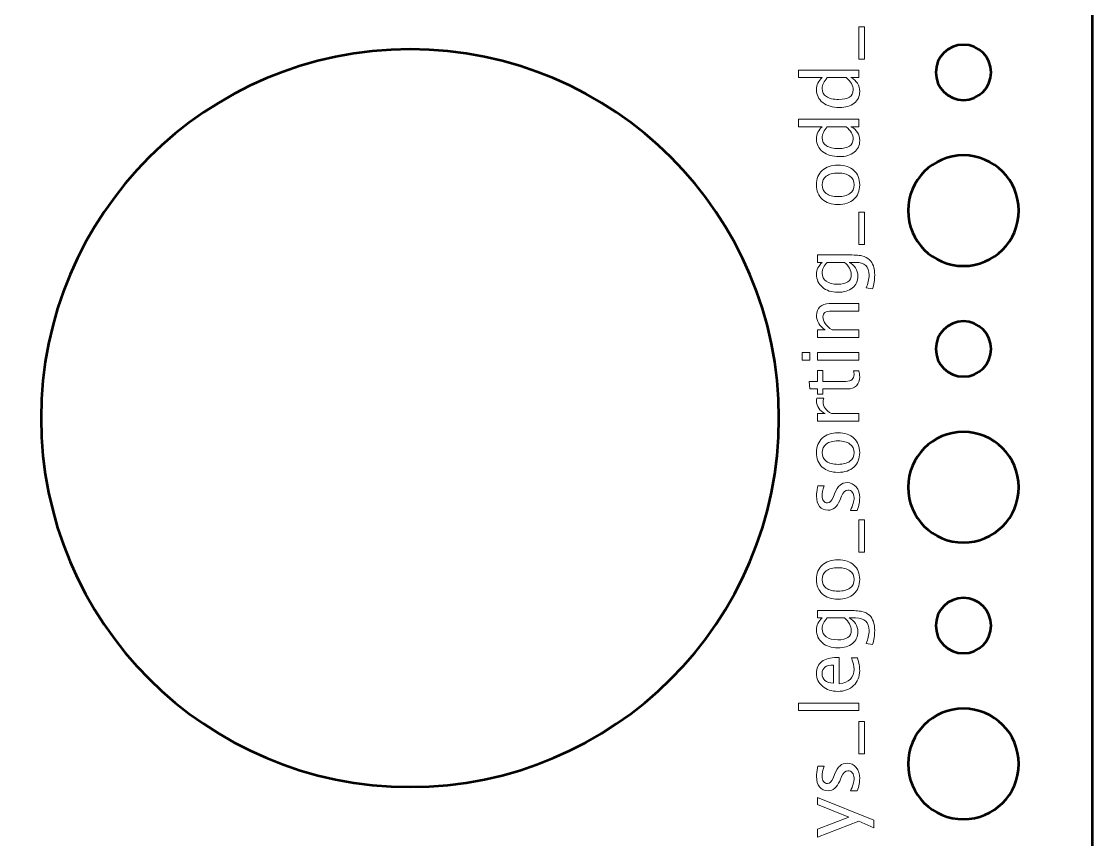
# Model space of a CAD drawing. Header units: centimetres. Extents: x -10.4 to 10.4, y -13.4 to 13.4.
# Drawn here: x 4.64 to 10.45, y -5.66 to -1.22 of the extents above; entities that cross this region are included whole.
import ezdxf

# ---------------------------------------------------------------- set-up
doc = ezdxf.new("R2010")
doc.units = ezdxf.units.CM
doc.header["$MEASUREMENT"] = 0
doc.layers.add('Layer 1', color=7, linetype='Continuous')

msp = doc.modelspace()

# ---------------------------------------------------------------- linework, layer by layer
at = {"layer": 'Layer 1', "lineweight": 53}
for points, knots in [([(9.95, -13.45), (9.95, -13.45), (-9.95, -13.45), (-9.95, -13.45), (-9.95, -13.45), (-10.22614, -13.45), (-10.45, -13.22614), (-10.45, -12.95), (-10.45, -12.95), (-10.45, -12.95), (-10.45, 12.95), (-10.45, 12.95), (-10.45, 12.95), (-10.45, 13.22614), (-10.22614, 13.45), (-9.95, 13.45), (-9.95, 13.45), (-9.95, 13.45), (9.95, 13.45), (9.95, 13.45), (9.95, 13.45), (10.22614, 13.45), (10.45, 13.22614), (10.45, 12.95), (10.45, 12.95), (10.45, 12.95), (10.45, -12.95), (10.45, -12.95), (10.45, -12.95), (10.45, -13.22614), (10.22614, -13.45), (9.95, -13.45)], [0, 0, 0, 0, 0.1111111, 0.1111111, 0.1111111, 0.1111111, 0.2222222, 0.2222222, 0.2222222, 0.2222222, 0.3333333, 0.3333333, 0.3333333, 0.3333333, 0.4444444, 0.4444444, 0.4444444, 0.4444444, 0.5555556, 0.5555556, 0.5555556, 0.5555556, 0.6666667, 0.6666667, 0.6666667, 0.6666667, 0.7777778, 0.7777778, 0.7777778, 0.7777778, 1, 1, 1, 1]), ([(4.75, -3.375), (4.75, -2.27043), (5.64543, -1.375), (6.75, -1.375), (6.75, -1.375), (7.85457, -1.375), (8.75, -2.27043), (8.75, -3.375), (8.75, -3.375), (8.75, -4.47957), (7.85457, -5.375), (6.75, -5.375), (6.75, -5.375), (5.64543, -5.375), (4.75, -4.47957), (4.75, -3.375)], [0, 0, 0, 0, 0.2, 0.2, 0.2, 0.2, 0.4, 0.4, 0.4, 0.4, 0.6, 0.6, 0.6, 0.6, 1, 1, 1, 1]), ([(9.75, -1.65), (9.66716, -1.65), (9.6, -1.58284), (9.6, -1.5), (9.6, -1.5), (9.6, -1.41716), (9.66716, -1.35), (9.75, -1.35), (9.75, -1.35), (9.83284, -1.35), (9.9, -1.41716), (9.9, -1.5), (9.9, -1.5), (9.9, -1.58284), (9.83284, -1.65), (9.75, -1.65)], [0, 0, 0, 0, 0.2, 0.2, 0.2, 0.2, 0.4, 0.4, 0.4, 0.4, 0.6, 0.6, 0.6, 0.6, 1, 1, 1, 1]), ([(9.75, -2.55), (9.58431, -2.55), (9.45, -2.41569), (9.45, -2.25), (9.45, -2.25), (9.45, -2.08431), (9.58431, -1.95), (9.75, -1.95), (9.75, -1.95), (9.91569, -1.95), (10.05, -2.08431), (10.05, -2.25), (10.05, -2.25), (10.05, -2.41569), (9.91569, -2.55), (9.75, -2.55)], [0, 0, 0, 0, 0.2, 0.2, 0.2, 0.2, 0.4, 0.4, 0.4, 0.4, 0.6, 0.6, 0.6, 0.6, 1, 1, 1, 1]), ([(9.75, -3.15), (9.66716, -3.15), (9.6, -3.08284), (9.6, -3), (9.6, -3), (9.6, -2.91716), (9.66716, -2.85), (9.75, -2.85), (9.75, -2.85), (9.83284, -2.85), (9.9, -2.91716), (9.9, -3), (9.9, -3), (9.9, -3.08284), (9.83284, -3.15), (9.75, -3.15)], [0, 0, 0, 0, 0.2, 0.2, 0.2, 0.2, 0.4, 0.4, 0.4, 0.4, 0.6, 0.6, 0.6, 0.6, 1, 1, 1, 1]), ([(9.75, -4.05), (9.58431, -4.05), (9.45, -3.91569), (9.45, -3.75), (9.45, -3.75), (9.45, -3.58431), (9.58431, -3.45), (9.75, -3.45), (9.75, -3.45), (9.91569, -3.45), (10.05, -3.58431), (10.05, -3.75), (10.05, -3.75), (10.05, -3.91569), (9.91569, -4.05), (9.75, -4.05)], [0, 0, 0, 0, 0.2, 0.2, 0.2, 0.2, 0.4, 0.4, 0.4, 0.4, 0.6, 0.6, 0.6, 0.6, 1, 1, 1, 1]), ([(9.75, -4.65), (9.66716, -4.65), (9.6, -4.58284), (9.6, -4.5), (9.6, -4.5), (9.6, -4.41716), (9.66716, -4.35), (9.75, -4.35), (9.75, -4.35), (9.83284, -4.35), (9.9, -4.41716), (9.9, -4.5), (9.9, -4.5), (9.9, -4.58284), (9.83284, -4.65), (9.75, -4.65)], [0, 0, 0, 0, 0.2, 0.2, 0.2, 0.2, 0.4, 0.4, 0.4, 0.4, 0.6, 0.6, 0.6, 0.6, 1, 1, 1, 1]), ([(9.75, -5.55), (9.58431, -5.55), (9.45, -5.41569), (9.45, -5.25), (9.45, -5.25), (9.45, -5.08431), (9.58431, -4.95), (9.75, -4.95), (9.75, -4.95), (9.91569, -4.95), (10.05, -5.08431), (10.05, -5.25), (10.05, -5.25), (10.05, -5.41569), (9.91569, -5.55), (9.75, -5.55)], [0, 0, 0, 0, 0.2, 0.2, 0.2, 0.2, 0.4, 0.4, 0.4, 0.4, 0.6, 0.6, 0.6, 0.6, 1, 1, 1, 1])]:
    msp.add_open_spline(points, degree=3, knots=knots, dxfattribs=at)
at = {"layer": 'Layer 1', "color": 5, "lineweight": 9}
for points, knots in [([(9.213, -1.42917), (9.213, -1.42917), (9.18252, -1.42917), (9.18252, -1.42917), (9.18252, -1.42917), (9.18252, -1.42917), (9.18252, -1.25306), (9.18252, -1.25306), (9.18252, -1.25306), (9.18252, -1.25306), (9.213, -1.25306), (9.213, -1.25306), (9.213, -1.25306), (9.213, -1.25306), (9.213, -1.42917), (9.213, -1.42917)], [0, 0, 0, 0, 0.2, 0.2, 0.2, 0.2, 0.4, 0.4, 0.4, 0.4, 0.6, 0.6, 0.6, 0.6, 1, 1, 1, 1]), ([(9.18252, -1.52837), (9.18252, -1.52837), (9.1404, -1.52837), (9.1404, -1.52837), (9.1404, -1.52837), (9.17187, -1.54496), (9.1876, -1.56993), (9.1876, -1.6033), (9.1876, -1.6033), (9.1876, -1.6304), (9.17779, -1.6517), (9.15811, -1.66723), (9.15811, -1.66723), (9.13842, -1.68275), (9.11154, -1.69051), (9.07746, -1.69051), (9.07746, -1.69051), (9.04021, -1.69051), (9.01022, -1.68169), (8.98751, -1.66412), (8.98751, -1.66412), (8.96486, -1.64648), (8.9535, -1.62334), (8.9535, -1.59463), (8.9535, -1.59463), (8.9535, -1.56803), (8.96366, -1.54587), (8.98405, -1.52837), (8.98405, -1.52837), (8.98405, -1.52837), (8.85613, -1.52837), (8.85613, -1.52837), (8.85613, -1.52837), (8.85613, -1.52837), (8.85613, -1.48774), (8.85613, -1.48774), (8.85613, -1.48774), (8.85613, -1.48774), (9.18252, -1.48774), (9.18252, -1.48774), (9.18252, -1.48774), (9.18252, -1.48774), (9.18252, -1.52837), (9.18252, -1.52837)], [0, 0, 0, 0, 0.0833333, 0.0833333, 0.0833333, 0.0833333, 0.1666667, 0.1666667, 0.1666667, 0.1666667, 0.25, 0.25, 0.25, 0.25, 0.3333333, 0.3333333, 0.3333333, 0.3333333, 0.4166667, 0.4166667, 0.4166667, 0.4166667, 0.5, 0.5, 0.5, 0.5, 0.5833333, 0.5833333, 0.5833333, 0.5833333, 0.6666667, 0.6666667, 0.6666667, 0.6666667, 0.75, 0.75, 0.75, 0.75, 0.8333333, 0.8333333, 0.8333333, 0.8333333, 1, 1, 1, 1]), ([(9.01185, -1.52837), (8.99329, -1.54947), (8.98398, -1.56944), (8.98398, -1.58835), (8.98398, -1.58835), (8.98398, -1.60697), (8.99174, -1.62137), (9.00733, -1.6316), (9.00733, -1.6316), (9.02285, -1.64183), (9.04487, -1.64691), (9.07337, -1.64691), (9.07337, -1.64691), (9.12579, -1.64691), (9.15204, -1.62955), (9.15204, -1.59477), (9.15204, -1.59477), (9.15204, -1.57219), (9.13969, -1.55004), (9.11507, -1.52837), (9.11507, -1.52837), (9.11507, -1.52837), (9.01185, -1.52837), (9.01185, -1.52837)], [0, 0, 0, 0, 0.1428571, 0.1428571, 0.1428571, 0.1428571, 0.2857143, 0.2857143, 0.2857143, 0.2857143, 0.4285714, 0.4285714, 0.4285714, 0.4285714, 0.5714286, 0.5714286, 0.5714286, 0.5714286, 0.7142857, 0.7142857, 0.7142857, 0.7142857, 1, 1, 1, 1]), ([(9.18252, -1.79479), (9.18252, -1.79479), (9.1404, -1.79479), (9.1404, -1.79479), (9.1404, -1.79479), (9.17187, -1.81138), (9.1876, -1.83635), (9.1876, -1.86972), (9.1876, -1.86972), (9.1876, -1.89682), (9.17779, -1.91812), (9.15811, -1.93365), (9.15811, -1.93365), (9.13842, -1.94917), (9.11154, -1.95693), (9.07746, -1.95693), (9.07746, -1.95693), (9.04021, -1.95693), (9.01022, -1.94811), (8.98751, -1.93054), (8.98751, -1.93054), (8.96486, -1.9129), (8.9535, -1.88976), (8.9535, -1.86105), (8.9535, -1.86105), (8.9535, -1.83445), (8.96366, -1.81229), (8.98405, -1.79479), (8.98405, -1.79479), (8.98405, -1.79479), (8.85613, -1.79479), (8.85613, -1.79479), (8.85613, -1.79479), (8.85613, -1.79479), (8.85613, -1.75416), (8.85613, -1.75416), (8.85613, -1.75416), (8.85613, -1.75416), (9.18252, -1.75416), (9.18252, -1.75416), (9.18252, -1.75416), (9.18252, -1.75416), (9.18252, -1.79479), (9.18252, -1.79479)], [0, 0, 0, 0, 0.0833333, 0.0833333, 0.0833333, 0.0833333, 0.1666667, 0.1666667, 0.1666667, 0.1666667, 0.25, 0.25, 0.25, 0.25, 0.3333333, 0.3333333, 0.3333333, 0.3333333, 0.4166667, 0.4166667, 0.4166667, 0.4166667, 0.5, 0.5, 0.5, 0.5, 0.5833333, 0.5833333, 0.5833333, 0.5833333, 0.6666667, 0.6666667, 0.6666667, 0.6666667, 0.75, 0.75, 0.75, 0.75, 0.8333333, 0.8333333, 0.8333333, 0.8333333, 1, 1, 1, 1]), ([(9.01185, -1.79479), (8.99329, -1.81589), (8.98398, -1.83586), (8.98398, -1.85477), (8.98398, -1.85477), (8.98398, -1.87339), (8.99174, -1.88779), (9.00733, -1.89802), (9.00733, -1.89802), (9.02285, -1.90825), (9.04487, -1.91333), (9.07337, -1.91333), (9.07337, -1.91333), (9.12579, -1.91333), (9.15204, -1.89597), (9.15204, -1.86119), (9.15204, -1.86119), (9.15204, -1.83861), (9.13969, -1.81646), (9.11507, -1.79479), (9.11507, -1.79479), (9.11507, -1.79479), (9.01185, -1.79479), (9.01185, -1.79479)], [0, 0, 0, 0, 0.1428571, 0.1428571, 0.1428571, 0.1428571, 0.2857143, 0.2857143, 0.2857143, 0.2857143, 0.4285714, 0.4285714, 0.4285714, 0.4285714, 0.5714286, 0.5714286, 0.5714286, 0.5714286, 0.7142857, 0.7142857, 0.7142857, 0.7142857, 1, 1, 1, 1]), ([(9.1876, -2.1099), (9.1876, -2.14285), (9.17709, -2.16895), (9.15606, -2.18814), (9.15606, -2.18814), (9.13504, -2.2074), (9.10646, -2.217), (9.07041, -2.217), (9.07041, -2.217), (9.03443, -2.217), (9.00592, -2.2074), (8.98497, -2.18814), (8.98497, -2.18814), (8.96401, -2.16895), (8.9535, -2.14285), (8.9535, -2.1099), (8.9535, -2.1099), (8.9535, -2.07695), (8.96401, -2.05084), (8.98497, -2.03165), (8.98497, -2.03165), (9.00592, -2.01239), (9.03443, -2.0028), (9.07041, -2.0028), (9.07041, -2.0028), (9.10646, -2.0028), (9.13504, -2.01239), (9.15606, -2.03165), (9.15606, -2.03165), (9.17709, -2.05084), (9.1876, -2.07695), (9.1876, -2.1099)], [0, 0, 0, 0, 0.1111111, 0.1111111, 0.1111111, 0.1111111, 0.2222222, 0.2222222, 0.2222222, 0.2222222, 0.3333333, 0.3333333, 0.3333333, 0.3333333, 0.4444444, 0.4444444, 0.4444444, 0.4444444, 0.5555556, 0.5555556, 0.5555556, 0.5555556, 0.6666667, 0.6666667, 0.6666667, 0.6666667, 0.7777778, 0.7777778, 0.7777778, 0.7777778, 1, 1, 1, 1]), ([(9.15712, -2.10997), (9.15712, -2.08986), (9.14957, -2.0742), (9.1344, -2.06305), (9.1344, -2.06305), (9.1193, -2.05197), (9.098, -2.0464), (9.07041, -2.0464), (9.07041, -2.0464), (9.04296, -2.0464), (9.02165, -2.05197), (9.00656, -2.06305), (9.00656, -2.06305), (8.99153, -2.0742), (8.98398, -2.08986), (8.98398, -2.10997), (8.98398, -2.10997), (8.98398, -2.13015), (8.99153, -2.14581), (9.00656, -2.15682), (9.00656, -2.15682), (9.02165, -2.16789), (9.04296, -2.1734), (9.07041, -2.1734), (9.07041, -2.1734), (9.098, -2.1734), (9.1193, -2.16789), (9.1344, -2.15682), (9.1344, -2.15682), (9.14957, -2.14581), (9.15712, -2.13015), (9.15712, -2.10997)], [0, 0, 0, 0, 0.1111111, 0.1111111, 0.1111111, 0.1111111, 0.2222222, 0.2222222, 0.2222222, 0.2222222, 0.3333333, 0.3333333, 0.3333333, 0.3333333, 0.4444444, 0.4444444, 0.4444444, 0.4444444, 0.5555556, 0.5555556, 0.5555556, 0.5555556, 0.6666667, 0.6666667, 0.6666667, 0.6666667, 0.7777778, 0.7777778, 0.7777778, 0.7777778, 1, 1, 1, 1]), ([(9.213, -2.43375), (9.213, -2.43375), (9.18252, -2.43375), (9.18252, -2.43375), (9.18252, -2.43375), (9.18252, -2.43375), (9.18252, -2.25764), (9.18252, -2.25764), (9.18252, -2.25764), (9.18252, -2.25764), (9.213, -2.25764), (9.213, -2.25764), (9.213, -2.25764), (9.213, -2.25764), (9.213, -2.43375), (9.213, -2.43375)], [0, 0, 0, 0, 0.2, 0.2, 0.2, 0.2, 0.4, 0.4, 0.4, 0.4, 0.6, 0.6, 0.6, 0.6, 1, 1, 1, 1]), ([(9.25703, -2.67399), (9.25703, -2.67399), (9.22189, -2.6692), (9.22189, -2.6692), (9.22189, -2.6692), (9.2329, -2.64563), (9.2384, -2.62228), (9.2384, -2.59921), (9.2384, -2.59921), (9.2384, -2.55342), (9.21413, -2.53048), (9.16566, -2.53048), (9.16566, -2.53048), (9.16566, -2.53048), (9.13038, -2.53048), (9.13038, -2.53048), (9.13038, -2.53048), (9.14527, -2.53754), (9.15684, -2.54756), (9.16509, -2.56061), (9.16509, -2.56061), (9.17335, -2.57366), (9.17744, -2.5882), (9.17744, -2.60421), (9.17744, -2.60421), (9.17744, -2.63138), (9.1677, -2.6529), (9.14823, -2.66877), (9.14823, -2.66877), (9.12876, -2.68465), (9.10237, -2.69262), (9.06907, -2.69262), (9.06907, -2.69262), (9.03499, -2.69262), (9.00719, -2.68359), (8.98567, -2.66553), (8.98567, -2.66553), (8.96422, -2.64739), (8.9535, -2.62404), (8.9535, -2.59532), (8.9535, -2.59532), (8.9535, -2.57021), (8.96366, -2.54855), (8.98405, -2.53048), (8.98405, -2.53048), (8.98405, -2.53048), (8.95816, -2.53048), (8.95816, -2.53048), (8.95816, -2.53048), (8.95816, -2.53048), (8.95816, -2.48985), (8.95816, -2.48985), (8.95816, -2.48985), (8.95816, -2.48985), (9.12128, -2.48985), (9.12128, -2.48985), (9.12128, -2.48985), (9.15634, -2.48985), (9.18231, -2.49168), (9.19917, -2.49535), (9.19917, -2.49535), (9.21603, -2.49895), (9.22986, -2.50586), (9.24059, -2.51588), (9.24059, -2.51588), (9.25942, -2.53366), (9.26888, -2.56146), (9.26888, -2.59921), (9.26888, -2.59921), (9.26888, -2.6251), (9.26493, -2.65), (9.25703, -2.67399)], [0, 0, 0, 0, 0.0526316, 0.0526316, 0.0526316, 0.0526316, 0.1052632, 0.1052632, 0.1052632, 0.1052632, 0.1578947, 0.1578947, 0.1578947, 0.1578947, 0.2105263, 0.2105263, 0.2105263, 0.2105263, 0.2631579, 0.2631579, 0.2631579, 0.2631579, 0.3157895, 0.3157895, 0.3157895, 0.3157895, 0.3684211, 0.3684211, 0.3684211, 0.3684211, 0.4210526, 0.4210526, 0.4210526, 0.4210526, 0.4736842, 0.4736842, 0.4736842, 0.4736842, 0.5263158, 0.5263158, 0.5263158, 0.5263158, 0.5789474, 0.5789474, 0.5789474, 0.5789474, 0.6315789, 0.6315789, 0.6315789, 0.6315789, 0.6842105, 0.6842105, 0.6842105, 0.6842105, 0.7368421, 0.7368421, 0.7368421, 0.7368421, 0.7894737, 0.7894737, 0.7894737, 0.7894737, 0.8421053, 0.8421053, 0.8421053, 0.8421053, 0.8947368, 0.8947368, 0.8947368, 0.8947368, 1, 1, 1, 1]), ([(9.10491, -2.53048), (9.10491, -2.53048), (9.01185, -2.53048), (9.01185, -2.53048), (9.01185, -2.53048), (8.99329, -2.54841), (8.98398, -2.56795), (8.98398, -2.58905), (8.98398, -2.58905), (8.98398, -2.60781), (8.99146, -2.62249), (9.00649, -2.63307), (9.00649, -2.63307), (9.02144, -2.64373), (9.04226, -2.64902), (9.06879, -2.64902), (9.06879, -2.64902), (9.11754, -2.64902), (9.14188, -2.63173), (9.14188, -2.59709), (9.14188, -2.59709), (9.14188, -2.57352), (9.12953, -2.5513), (9.10491, -2.53048)], [0, 0, 0, 0, 0.1428571, 0.1428571, 0.1428571, 0.1428571, 0.2857143, 0.2857143, 0.2857143, 0.2857143, 0.4285714, 0.4285714, 0.4285714, 0.4285714, 0.5714286, 0.5714286, 0.5714286, 0.5714286, 0.7142857, 0.7142857, 0.7142857, 0.7142857, 1, 1, 1, 1]), ([(9.18252, -2.93759), (9.18252, -2.93759), (8.95816, -2.93759), (8.95816, -2.93759), (8.95816, -2.93759), (8.95816, -2.93759), (8.95816, -2.89695), (8.95816, -2.89695), (8.95816, -2.89695), (8.95816, -2.89695), (9.00056, -2.89695), (9.00056, -2.89695), (9.00056, -2.89695), (8.96916, -2.87543), (8.9535, -2.84904), (8.9535, -2.81786), (8.9535, -2.81786), (8.9535, -2.79824), (8.95964, -2.78265), (8.97198, -2.77115), (8.97198, -2.77115), (8.98426, -2.75965), (9.00084, -2.75387), (9.02158, -2.75387), (9.02158, -2.75387), (9.02158, -2.75387), (9.18252, -2.75387), (9.18252, -2.75387), (9.18252, -2.75387), (9.18252, -2.75387), (9.18252, -2.7945), (9.18252, -2.7945), (9.18252, -2.7945), (9.18252, -2.7945), (9.03485, -2.7945), (9.03485, -2.7945), (9.03485, -2.7945), (9.0182, -2.7945), (9.00634, -2.79697), (8.99929, -2.80184), (8.99929, -2.80184), (8.99216, -2.80678), (8.98863, -2.8149), (8.98863, -2.82625), (8.98863, -2.82625), (8.98863, -2.85123), (9.00493, -2.8748), (9.03753, -2.89695), (9.03753, -2.89695), (9.03753, -2.89695), (9.18252, -2.89695), (9.18252, -2.89695), (9.18252, -2.89695), (9.18252, -2.89695), (9.18252, -2.93759), (9.18252, -2.93759)], [0, 0, 0, 0, 0.0666667, 0.0666667, 0.0666667, 0.0666667, 0.1333333, 0.1333333, 0.1333333, 0.1333333, 0.2, 0.2, 0.2, 0.2, 0.2666667, 0.2666667, 0.2666667, 0.2666667, 0.3333333, 0.3333333, 0.3333333, 0.3333333, 0.4, 0.4, 0.4, 0.4, 0.4666667, 0.4666667, 0.4666667, 0.4666667, 0.5333333, 0.5333333, 0.5333333, 0.5333333, 0.6, 0.6, 0.6, 0.6, 0.6666667, 0.6666667, 0.6666667, 0.6666667, 0.7333333, 0.7333333, 0.7333333, 0.7333333, 0.8, 0.8, 0.8, 0.8, 0.8666667, 0.8666667, 0.8666667, 0.8666667, 1, 1, 1, 1]), ([(8.91709, -3.05993), (8.91709, -3.05993), (8.87645, -3.05993), (8.87645, -3.05993), (8.87645, -3.05993), (8.87645, -3.05993), (8.87645, -3.01929), (8.87645, -3.01929), (8.87645, -3.01929), (8.87645, -3.01929), (8.91709, -3.01929), (8.91709, -3.01929), (8.91709, -3.01929), (8.91709, -3.01929), (8.91709, -3.05993), (8.91709, -3.05993)], [0, 0, 0, 0, 0.2, 0.2, 0.2, 0.2, 0.4, 0.4, 0.4, 0.4, 0.6, 0.6, 0.6, 0.6, 1, 1, 1, 1]), ([(9.18252, -3.05993), (9.18252, -3.05993), (8.95816, -3.05993), (8.95816, -3.05993), (8.95816, -3.05993), (8.95816, -3.05993), (8.95816, -3.01929), (8.95816, -3.01929), (8.95816, -3.01929), (8.95816, -3.01929), (9.18252, -3.01929), (9.18252, -3.01929), (9.18252, -3.01929), (9.18252, -3.01929), (9.18252, -3.05993), (9.18252, -3.05993)], [0, 0, 0, 0, 0.2, 0.2, 0.2, 0.2, 0.4, 0.4, 0.4, 0.4, 0.6, 0.6, 0.6, 0.6, 1, 1, 1, 1]), ([(9.18245, -3.11793), (9.18591, -3.13049), (9.1876, -3.14143), (9.1876, -3.15067), (9.1876, -3.15067), (9.1876, -3.17141), (9.18167, -3.18757), (9.16982, -3.19914), (9.16982, -3.19914), (9.15797, -3.21078), (9.14153, -3.21657), (9.12043, -3.21657), (9.12043, -3.21657), (9.12043, -3.21657), (8.98863, -3.21657), (8.98863, -3.21657), (8.98863, -3.21657), (8.98863, -3.21657), (8.98863, -3.24465), (8.98863, -3.24465), (8.98863, -3.24465), (8.98863, -3.24465), (8.95816, -3.24465), (8.95816, -3.24465), (8.95816, -3.24465), (8.95816, -3.24465), (8.95816, -3.21657), (8.95816, -3.21657), (8.95816, -3.21657), (8.95816, -3.21657), (8.91759, -3.21657), (8.91759, -3.21657), (8.91759, -3.21657), (8.91759, -3.21657), (8.91371, -3.17593), (8.91371, -3.17593), (8.91371, -3.17593), (8.91371, -3.17593), (8.95816, -3.17593), (8.95816, -3.17593), (8.95816, -3.17593), (8.95816, -3.17593), (8.95816, -3.11708), (8.95816, -3.11708), (8.95816, -3.11708), (8.95816, -3.11708), (8.98863, -3.11708), (8.98863, -3.11708), (8.98863, -3.11708), (8.98863, -3.11708), (8.98863, -3.17593), (8.98863, -3.17593), (8.98863, -3.17593), (8.98863, -3.17593), (9.11309, -3.17593), (9.11309, -3.17593), (9.11309, -3.17593), (9.14244, -3.17593), (9.15712, -3.16316), (9.15712, -3.13769), (9.15712, -3.13769), (9.15712, -3.13225), (9.1562, -3.12569), (9.15444, -3.11793), (9.15444, -3.11793), (9.15444, -3.11793), (9.18245, -3.11793), (9.18245, -3.11793)], [0, 0, 0, 0, 0.0555556, 0.0555556, 0.0555556, 0.0555556, 0.1111111, 0.1111111, 0.1111111, 0.1111111, 0.1666667, 0.1666667, 0.1666667, 0.1666667, 0.2222222, 0.2222222, 0.2222222, 0.2222222, 0.2777778, 0.2777778, 0.2777778, 0.2777778, 0.3333333, 0.3333333, 0.3333333, 0.3333333, 0.3888889, 0.3888889, 0.3888889, 0.3888889, 0.4444444, 0.4444444, 0.4444444, 0.4444444, 0.5, 0.5, 0.5, 0.5, 0.5555556, 0.5555556, 0.5555556, 0.5555556, 0.6111111, 0.6111111, 0.6111111, 0.6111111, 0.6666667, 0.6666667, 0.6666667, 0.6666667, 0.7222222, 0.7222222, 0.7222222, 0.7222222, 0.7777778, 0.7777778, 0.7777778, 0.7777778, 0.8333333, 0.8333333, 0.8333333, 0.8333333, 0.8888889, 0.8888889, 0.8888889, 0.8888889, 1, 1, 1, 1]), ([(9.18252, -3.39147), (9.18252, -3.39147), (8.95816, -3.39147), (8.95816, -3.39147), (8.95816, -3.39147), (8.95816, -3.39147), (8.95816, -3.35083), (8.95816, -3.35083), (8.95816, -3.35083), (8.95816, -3.35083), (9.00056, -3.35083), (9.00056, -3.35083), (9.00056, -3.35083), (8.96916, -3.33467), (8.9535, -3.31125), (8.9535, -3.28049), (8.9535, -3.28049), (8.9535, -3.27632), (8.95385, -3.27195), (8.95456, -3.26743), (8.95456, -3.26743), (8.95456, -3.26743), (8.99259, -3.26743), (8.99259, -3.26743), (8.99259, -3.26743), (8.99026, -3.27449), (8.98906, -3.2807), (8.98906, -3.28606), (8.98906, -3.28606), (8.98906, -3.31188), (9.0043, -3.33347), (9.03485, -3.35083), (9.03485, -3.35083), (9.03485, -3.35083), (9.18252, -3.35083), (9.18252, -3.35083), (9.18252, -3.35083), (9.18252, -3.35083), (9.18252, -3.39147), (9.18252, -3.39147)], [0, 0, 0, 0, 0.0909091, 0.0909091, 0.0909091, 0.0909091, 0.1818182, 0.1818182, 0.1818182, 0.1818182, 0.2727273, 0.2727273, 0.2727273, 0.2727273, 0.3636364, 0.3636364, 0.3636364, 0.3636364, 0.4545455, 0.4545455, 0.4545455, 0.4545455, 0.5454545, 0.5454545, 0.5454545, 0.5454545, 0.6363636, 0.6363636, 0.6363636, 0.6363636, 0.7272727, 0.7272727, 0.7272727, 0.7272727, 0.8181818, 0.8181818, 0.8181818, 0.8181818, 1, 1, 1, 1]), ([(9.1876, -3.56222), (9.1876, -3.59517), (9.17709, -3.62127), (9.15606, -3.64046), (9.15606, -3.64046), (9.13504, -3.65972), (9.10646, -3.66932), (9.07041, -3.66932), (9.07041, -3.66932), (9.03443, -3.66932), (9.00592, -3.65972), (8.98497, -3.64046), (8.98497, -3.64046), (8.96401, -3.62127), (8.9535, -3.59517), (8.9535, -3.56222), (8.9535, -3.56222), (8.9535, -3.52927), (8.96401, -3.50316), (8.98497, -3.48397), (8.98497, -3.48397), (9.00592, -3.46471), (9.03443, -3.45512), (9.07041, -3.45512), (9.07041, -3.45512), (9.10646, -3.45512), (9.13504, -3.46471), (9.15606, -3.48397), (9.15606, -3.48397), (9.17709, -3.50316), (9.1876, -3.52927), (9.1876, -3.56222)], [0, 0, 0, 0, 0.1111111, 0.1111111, 0.1111111, 0.1111111, 0.2222222, 0.2222222, 0.2222222, 0.2222222, 0.3333333, 0.3333333, 0.3333333, 0.3333333, 0.4444444, 0.4444444, 0.4444444, 0.4444444, 0.5555556, 0.5555556, 0.5555556, 0.5555556, 0.6666667, 0.6666667, 0.6666667, 0.6666667, 0.7777778, 0.7777778, 0.7777778, 0.7777778, 1, 1, 1, 1]), ([(9.15712, -3.56229), (9.15712, -3.54218), (9.14957, -3.52652), (9.1344, -3.51537), (9.1344, -3.51537), (9.1193, -3.50429), (9.098, -3.49872), (9.07041, -3.49872), (9.07041, -3.49872), (9.04296, -3.49872), (9.02165, -3.50429), (9.00656, -3.51537), (9.00656, -3.51537), (8.99153, -3.52652), (8.98398, -3.54218), (8.98398, -3.56229), (8.98398, -3.56229), (8.98398, -3.58247), (8.99153, -3.59813), (9.00656, -3.60914), (9.00656, -3.60914), (9.02165, -3.62021), (9.04296, -3.62572), (9.07041, -3.62572), (9.07041, -3.62572), (9.098, -3.62572), (9.1193, -3.62021), (9.1344, -3.60914), (9.1344, -3.60914), (9.14957, -3.59813), (9.15712, -3.58247), (9.15712, -3.56229)], [0, 0, 0, 0, 0.1111111, 0.1111111, 0.1111111, 0.1111111, 0.2222222, 0.2222222, 0.2222222, 0.2222222, 0.3333333, 0.3333333, 0.3333333, 0.3333333, 0.4444444, 0.4444444, 0.4444444, 0.4444444, 0.5555556, 0.5555556, 0.5555556, 0.5555556, 0.6666667, 0.6666667, 0.6666667, 0.6666667, 0.7777778, 0.7777778, 0.7777778, 0.7777778, 1, 1, 1, 1]), ([(9.17448, -3.87541), (9.17448, -3.87541), (9.13722, -3.87541), (9.13722, -3.87541), (9.13722, -3.87541), (9.15049, -3.84881), (9.15712, -3.82574), (9.15712, -3.80606), (9.15712, -3.80606), (9.15712, -3.79435), (9.15395, -3.78461), (9.1476, -3.77692), (9.1476, -3.77692), (9.14132, -3.76923), (9.13341, -3.76535), (9.12389, -3.76535), (9.12389, -3.76535), (9.10999, -3.76535), (9.09849, -3.77614), (9.08939, -3.79773), (9.08939, -3.79773), (9.08939, -3.79773), (9.0793, -3.82151), (9.0793, -3.82151), (9.0793, -3.82151), (9.06476, -3.85658), (9.04374, -3.87414), (9.01643, -3.87414), (9.01643, -3.87414), (8.99689, -3.87414), (8.98151, -3.86723), (8.97029, -3.8534), (8.97029, -3.8534), (8.95907, -3.83957), (8.9535, -3.82059), (8.9535, -3.79653), (8.9535, -3.79653), (8.9535, -3.78404), (8.95519, -3.76852), (8.95865, -3.75011), (8.95865, -3.75011), (8.95865, -3.75011), (8.96027, -3.74164), (8.96027, -3.74164), (8.96027, -3.74164), (8.96027, -3.74164), (8.99414, -3.74164), (8.99414, -3.74164), (8.99414, -3.74164), (8.98736, -3.76429), (8.98398, -3.78235), (8.98398, -3.79583), (8.98398, -3.79583), (8.98398, -3.80768), (8.98659, -3.81706), (8.99174, -3.82419), (8.99174, -3.82419), (8.99689, -3.83125), (9.0038, -3.83477), (9.01248, -3.83477), (9.01248, -3.83477), (9.02469, -3.83477), (9.03506, -3.8249), (9.04346, -3.80507), (9.04346, -3.80507), (9.04346, -3.80507), (9.05171, -3.78553), (9.05171, -3.78553), (9.05171, -3.78553), (9.06102, -3.76337), (9.0709, -3.74771), (9.08127, -3.73854), (9.08127, -3.73854), (9.09165, -3.72929), (9.10463, -3.72471), (9.12015, -3.72471), (9.12015, -3.72471), (9.13983, -3.72471), (9.15599, -3.73247), (9.16862, -3.74806), (9.16862, -3.74806), (9.18125, -3.76358), (9.1876, -3.78348), (9.1876, -3.80768), (9.1876, -3.80768), (9.1876, -3.82631), (9.18323, -3.84881), (9.17448, -3.87541)], [0, 0, 0, 0, 0.0434783, 0.0434783, 0.0434783, 0.0434783, 0.0869565, 0.0869565, 0.0869565, 0.0869565, 0.1304348, 0.1304348, 0.1304348, 0.1304348, 0.173913, 0.173913, 0.173913, 0.173913, 0.2173913, 0.2173913, 0.2173913, 0.2173913, 0.2608696, 0.2608696, 0.2608696, 0.2608696, 0.3043478, 0.3043478, 0.3043478, 0.3043478, 0.3478261, 0.3478261, 0.3478261, 0.3478261, 0.3913043, 0.3913043, 0.3913043, 0.3913043, 0.4347826, 0.4347826, 0.4347826, 0.4347826, 0.4782609, 0.4782609, 0.4782609, 0.4782609, 0.5217391, 0.5217391, 0.5217391, 0.5217391, 0.5652174, 0.5652174, 0.5652174, 0.5652174, 0.6086957, 0.6086957, 0.6086957, 0.6086957, 0.6521739, 0.6521739, 0.6521739, 0.6521739, 0.6956522, 0.6956522, 0.6956522, 0.6956522, 0.7391304, 0.7391304, 0.7391304, 0.7391304, 0.7826087, 0.7826087, 0.7826087, 0.7826087, 0.826087, 0.826087, 0.826087, 0.826087, 0.8695652, 0.8695652, 0.8695652, 0.8695652, 0.9130435, 0.9130435, 0.9130435, 0.9130435, 1, 1, 1, 1]), ([(9.213, -4.1019), (9.213, -4.1019), (9.18252, -4.1019), (9.18252, -4.1019), (9.18252, -4.1019), (9.18252, -4.1019), (9.18252, -3.92579), (9.18252, -3.92579), (9.18252, -3.92579), (9.18252, -3.92579), (9.213, -3.92579), (9.213, -3.92579), (9.213, -3.92579), (9.213, -3.92579), (9.213, -4.1019), (9.213, -4.1019)], [0, 0, 0, 0, 0.2, 0.2, 0.2, 0.2, 0.4, 0.4, 0.4, 0.4, 0.6, 0.6, 0.6, 0.6, 1, 1, 1, 1]), ([(9.1876, -4.24979), (9.1876, -4.28274), (9.17709, -4.30884), (9.15606, -4.32803), (9.15606, -4.32803), (9.13504, -4.34729), (9.10646, -4.35689), (9.07041, -4.35689), (9.07041, -4.35689), (9.03443, -4.35689), (9.00592, -4.34729), (8.98497, -4.32803), (8.98497, -4.32803), (8.96401, -4.30884), (8.9535, -4.28274), (8.9535, -4.24979), (8.9535, -4.24979), (8.9535, -4.21684), (8.96401, -4.19073), (8.98497, -4.17154), (8.98497, -4.17154), (9.00592, -4.15228), (9.03443, -4.14269), (9.07041, -4.14269), (9.07041, -4.14269), (9.10646, -4.14269), (9.13504, -4.15228), (9.15606, -4.17154), (9.15606, -4.17154), (9.17709, -4.19073), (9.1876, -4.21684), (9.1876, -4.24979)], [0, 0, 0, 0, 0.1111111, 0.1111111, 0.1111111, 0.1111111, 0.2222222, 0.2222222, 0.2222222, 0.2222222, 0.3333333, 0.3333333, 0.3333333, 0.3333333, 0.4444444, 0.4444444, 0.4444444, 0.4444444, 0.5555556, 0.5555556, 0.5555556, 0.5555556, 0.6666667, 0.6666667, 0.6666667, 0.6666667, 0.7777778, 0.7777778, 0.7777778, 0.7777778, 1, 1, 1, 1]), ([(9.15712, -4.24986), (9.15712, -4.22975), (9.14957, -4.21409), (9.1344, -4.20294), (9.1344, -4.20294), (9.1193, -4.19186), (9.098, -4.18629), (9.07041, -4.18629), (9.07041, -4.18629), (9.04296, -4.18629), (9.02165, -4.19186), (9.00656, -4.20294), (9.00656, -4.20294), (8.99153, -4.21409), (8.98398, -4.22975), (8.98398, -4.24986), (8.98398, -4.24986), (8.98398, -4.27004), (8.99153, -4.2857), (9.00656, -4.29671), (9.00656, -4.29671), (9.02165, -4.30778), (9.04296, -4.31329), (9.07041, -4.31329), (9.07041, -4.31329), (9.098, -4.31329), (9.1193, -4.30778), (9.1344, -4.29671), (9.1344, -4.29671), (9.14957, -4.2857), (9.15712, -4.27004), (9.15712, -4.24986)], [0, 0, 0, 0, 0.1111111, 0.1111111, 0.1111111, 0.1111111, 0.2222222, 0.2222222, 0.2222222, 0.2222222, 0.3333333, 0.3333333, 0.3333333, 0.3333333, 0.4444444, 0.4444444, 0.4444444, 0.4444444, 0.5555556, 0.5555556, 0.5555556, 0.5555556, 0.6666667, 0.6666667, 0.6666667, 0.6666667, 0.7777778, 0.7777778, 0.7777778, 0.7777778, 1, 1, 1, 1]), ([(9.25703, -4.60221), (9.25703, -4.60221), (9.22189, -4.59742), (9.22189, -4.59742), (9.22189, -4.59742), (9.2329, -4.57385), (9.2384, -4.5505), (9.2384, -4.52743), (9.2384, -4.52743), (9.2384, -4.48164), (9.21413, -4.4587), (9.16566, -4.4587), (9.16566, -4.4587), (9.16566, -4.4587), (9.13038, -4.4587), (9.13038, -4.4587), (9.13038, -4.4587), (9.14527, -4.46576), (9.15684, -4.47578), (9.16509, -4.48883), (9.16509, -4.48883), (9.17335, -4.50188), (9.17744, -4.51642), (9.17744, -4.53243), (9.17744, -4.53243), (9.17744, -4.5596), (9.1677, -4.58112), (9.14823, -4.59699), (9.14823, -4.59699), (9.12876, -4.61287), (9.10237, -4.62084), (9.06907, -4.62084), (9.06907, -4.62084), (9.03499, -4.62084), (9.00719, -4.61181), (8.98567, -4.59375), (8.98567, -4.59375), (8.96422, -4.57561), (8.9535, -4.55226), (8.9535, -4.52354), (8.9535, -4.52354), (8.9535, -4.49843), (8.96366, -4.47677), (8.98405, -4.4587), (8.98405, -4.4587), (8.98405, -4.4587), (8.95816, -4.4587), (8.95816, -4.4587), (8.95816, -4.4587), (8.95816, -4.4587), (8.95816, -4.41807), (8.95816, -4.41807), (8.95816, -4.41807), (8.95816, -4.41807), (9.12128, -4.41807), (9.12128, -4.41807), (9.12128, -4.41807), (9.15634, -4.41807), (9.18231, -4.4199), (9.19917, -4.42357), (9.19917, -4.42357), (9.21603, -4.42717), (9.22986, -4.43408), (9.24059, -4.4441), (9.24059, -4.4441), (9.25942, -4.46188), (9.26888, -4.48968), (9.26888, -4.52743), (9.26888, -4.52743), (9.26888, -4.55332), (9.26493, -4.57822), (9.25703, -4.60221)], [0, 0, 0, 0, 0.0526316, 0.0526316, 0.0526316, 0.0526316, 0.1052632, 0.1052632, 0.1052632, 0.1052632, 0.1578947, 0.1578947, 0.1578947, 0.1578947, 0.2105263, 0.2105263, 0.2105263, 0.2105263, 0.2631579, 0.2631579, 0.2631579, 0.2631579, 0.3157895, 0.3157895, 0.3157895, 0.3157895, 0.3684211, 0.3684211, 0.3684211, 0.3684211, 0.4210526, 0.4210526, 0.4210526, 0.4210526, 0.4736842, 0.4736842, 0.4736842, 0.4736842, 0.5263158, 0.5263158, 0.5263158, 0.5263158, 0.5789474, 0.5789474, 0.5789474, 0.5789474, 0.6315789, 0.6315789, 0.6315789, 0.6315789, 0.6842105, 0.6842105, 0.6842105, 0.6842105, 0.7368421, 0.7368421, 0.7368421, 0.7368421, 0.7894737, 0.7894737, 0.7894737, 0.7894737, 0.8421053, 0.8421053, 0.8421053, 0.8421053, 0.8947368, 0.8947368, 0.8947368, 0.8947368, 1, 1, 1, 1]), ([(9.10491, -4.4587), (9.10491, -4.4587), (9.01185, -4.4587), (9.01185, -4.4587), (9.01185, -4.4587), (8.99329, -4.47663), (8.98398, -4.49617), (8.98398, -4.51727), (8.98398, -4.51727), (8.98398, -4.53603), (8.99146, -4.55071), (9.00649, -4.56129), (9.00649, -4.56129), (9.02144, -4.57195), (9.04226, -4.57724), (9.06879, -4.57724), (9.06879, -4.57724), (9.11754, -4.57724), (9.14188, -4.55995), (9.14188, -4.52531), (9.14188, -4.52531), (9.14188, -4.50174), (9.12953, -4.47952), (9.10491, -4.4587)], [0, 0, 0, 0, 0.1428571, 0.1428571, 0.1428571, 0.1428571, 0.2857143, 0.2857143, 0.2857143, 0.2857143, 0.4285714, 0.4285714, 0.4285714, 0.4285714, 0.5714286, 0.5714286, 0.5714286, 0.5714286, 0.7142857, 0.7142857, 0.7142857, 0.7142857, 1, 1, 1, 1]), ([(9.17532, -4.67425), (9.18351, -4.70156), (9.1876, -4.72491), (9.1876, -4.74439), (9.1876, -4.74439), (9.1876, -4.77762), (9.17659, -4.80464), (9.15465, -4.82545), (9.15465, -4.82545), (9.13271, -4.84627), (9.10427, -4.85671), (9.06928, -4.85671), (9.06928, -4.85671), (9.03534, -4.85671), (9.00747, -4.84754), (8.98567, -4.82912), (8.98567, -4.82912), (8.96394, -4.81071), (8.95308, -4.78714), (8.95308, -4.75843), (8.95308, -4.75843), (8.95308, -4.73126), (8.96274, -4.71024), (8.98207, -4.69542), (8.98207, -4.69542), (9.00141, -4.6806), (9.02878, -4.6732), (9.06427, -4.6732), (9.06427, -4.6732), (9.06427, -4.6732), (9.07669, -4.67341), (9.07669, -4.67341), (9.07669, -4.67341), (9.07669, -4.67341), (9.07669, -4.81522), (9.07669, -4.81522), (9.07669, -4.81522), (9.13031, -4.8093), (9.15712, -4.78312), (9.15712, -4.73677), (9.15712, -4.73677), (9.15712, -4.71976), (9.15232, -4.69895), (9.14273, -4.67425), (9.14273, -4.67425), (9.14273, -4.67425), (9.17532, -4.67425), (9.17532, -4.67425)], [0, 0, 0, 0, 0.0769231, 0.0769231, 0.0769231, 0.0769231, 0.1538462, 0.1538462, 0.1538462, 0.1538462, 0.2307692, 0.2307692, 0.2307692, 0.2307692, 0.3076923, 0.3076923, 0.3076923, 0.3076923, 0.3846154, 0.3846154, 0.3846154, 0.3846154, 0.4615385, 0.4615385, 0.4615385, 0.4615385, 0.5384615, 0.5384615, 0.5384615, 0.5384615, 0.6153846, 0.6153846, 0.6153846, 0.6153846, 0.6923077, 0.6923077, 0.6923077, 0.6923077, 0.7692308, 0.7692308, 0.7692308, 0.7692308, 0.8461538, 0.8461538, 0.8461538, 0.8461538, 1, 1, 1, 1]), ([(9.04621, -4.81311), (9.04621, -4.81311), (9.04621, -4.71405), (9.04621, -4.71405), (9.04621, -4.71405), (9.00444, -4.71405), (8.98355, -4.72964), (8.98355, -4.76076), (8.98355, -4.76076), (8.98355, -4.79208), (9.00444, -4.80951), (9.04621, -4.81311)], [0, 0, 0, 0, 0.25, 0.25, 0.25, 0.25, 0.5, 0.5, 0.5, 0.5, 1, 1, 1, 1]), ([(9.18252, -4.96127), (9.18252, -4.96127), (8.85613, -4.96127), (8.85613, -4.96127), (8.85613, -4.96127), (8.85613, -4.96127), (8.85613, -4.92063), (8.85613, -4.92063), (8.85613, -4.92063), (8.85613, -4.92063), (9.18252, -4.92063), (9.18252, -4.92063), (9.18252, -4.92063), (9.18252, -4.92063), (9.18252, -4.96127), (9.18252, -4.96127)], [0, 0, 0, 0, 0.2, 0.2, 0.2, 0.2, 0.4, 0.4, 0.4, 0.4, 0.6, 0.6, 0.6, 0.6, 1, 1, 1, 1]), ([(9.213, -5.1958), (9.213, -5.1958), (9.18252, -5.1958), (9.18252, -5.1958), (9.18252, -5.1958), (9.18252, -5.1958), (9.18252, -5.01969), (9.18252, -5.01969), (9.18252, -5.01969), (9.18252, -5.01969), (9.213, -5.01969), (9.213, -5.01969), (9.213, -5.01969), (9.213, -5.01969), (9.213, -5.1958), (9.213, -5.1958)], [0, 0, 0, 0, 0.2, 0.2, 0.2, 0.2, 0.4, 0.4, 0.4, 0.4, 0.6, 0.6, 0.6, 0.6, 1, 1, 1, 1]), ([(9.17448, -5.39681), (9.17448, -5.39681), (9.13722, -5.39681), (9.13722, -5.39681), (9.13722, -5.39681), (9.15049, -5.37021), (9.15712, -5.34714), (9.15712, -5.32746), (9.15712, -5.32746), (9.15712, -5.31575), (9.15395, -5.30601), (9.1476, -5.29832), (9.1476, -5.29832), (9.14132, -5.29063), (9.13341, -5.28675), (9.12389, -5.28675), (9.12389, -5.28675), (9.10999, -5.28675), (9.09849, -5.29754), (9.08939, -5.31913), (9.08939, -5.31913), (9.08939, -5.31913), (9.0793, -5.34291), (9.0793, -5.34291), (9.0793, -5.34291), (9.06476, -5.37798), (9.04374, -5.39554), (9.01643, -5.39554), (9.01643, -5.39554), (8.99689, -5.39554), (8.98151, -5.38863), (8.97029, -5.3748), (8.97029, -5.3748), (8.95907, -5.36097), (8.9535, -5.34199), (8.9535, -5.31793), (8.9535, -5.31793), (8.9535, -5.30544), (8.95519, -5.28992), (8.95865, -5.27151), (8.95865, -5.27151), (8.95865, -5.27151), (8.96027, -5.26304), (8.96027, -5.26304), (8.96027, -5.26304), (8.96027, -5.26304), (8.99414, -5.26304), (8.99414, -5.26304), (8.99414, -5.26304), (8.98736, -5.28569), (8.98398, -5.30375), (8.98398, -5.31723), (8.98398, -5.31723), (8.98398, -5.32908), (8.98659, -5.33846), (8.99174, -5.34559), (8.99174, -5.34559), (8.99689, -5.35265), (9.0038, -5.35617), (9.01248, -5.35617), (9.01248, -5.35617), (9.02469, -5.35617), (9.03506, -5.3463), (9.04346, -5.32647), (9.04346, -5.32647), (9.04346, -5.32647), (9.05171, -5.30693), (9.05171, -5.30693), (9.05171, -5.30693), (9.06102, -5.28477), (9.0709, -5.26911), (9.08127, -5.25994), (9.08127, -5.25994), (9.09165, -5.25069), (9.10463, -5.24611), (9.12015, -5.24611), (9.12015, -5.24611), (9.13983, -5.24611), (9.15599, -5.25387), (9.16862, -5.26946), (9.16862, -5.26946), (9.18125, -5.28498), (9.1876, -5.30488), (9.1876, -5.32908), (9.1876, -5.32908), (9.1876, -5.34771), (9.18323, -5.37021), (9.17448, -5.39681)], [0, 0, 0, 0, 0.0434783, 0.0434783, 0.0434783, 0.0434783, 0.0869565, 0.0869565, 0.0869565, 0.0869565, 0.1304348, 0.1304348, 0.1304348, 0.1304348, 0.173913, 0.173913, 0.173913, 0.173913, 0.2173913, 0.2173913, 0.2173913, 0.2173913, 0.2608696, 0.2608696, 0.2608696, 0.2608696, 0.3043478, 0.3043478, 0.3043478, 0.3043478, 0.3478261, 0.3478261, 0.3478261, 0.3478261, 0.3913043, 0.3913043, 0.3913043, 0.3913043, 0.4347826, 0.4347826, 0.4347826, 0.4347826, 0.4782609, 0.4782609, 0.4782609, 0.4782609, 0.5217391, 0.5217391, 0.5217391, 0.5217391, 0.5652174, 0.5652174, 0.5652174, 0.5652174, 0.6086957, 0.6086957, 0.6086957, 0.6086957, 0.6521739, 0.6521739, 0.6521739, 0.6521739, 0.6956522, 0.6956522, 0.6956522, 0.6956522, 0.7391304, 0.7391304, 0.7391304, 0.7391304, 0.7826087, 0.7826087, 0.7826087, 0.7826087, 0.826087, 0.826087, 0.826087, 0.826087, 0.8695652, 0.8695652, 0.8695652, 0.8695652, 0.9130435, 0.9130435, 0.9130435, 0.9130435, 1, 1, 1, 1]), ([(9.26422, -5.5967), (9.26422, -5.5967), (9.1828, -5.56029), (9.1828, -5.56029), (9.1828, -5.56029), (9.1828, -5.56029), (8.95816, -5.64721), (8.95816, -5.64721), (8.95816, -5.64721), (8.95816, -5.64721), (8.95816, -5.60361), (8.95816, -5.60361), (8.95816, -5.60361), (8.95816, -5.60361), (9.12805, -5.53898), (9.12805, -5.53898), (9.12805, -5.53898), (9.12805, -5.53898), (8.95816, -5.47005), (8.95816, -5.47005), (8.95816, -5.47005), (8.95816, -5.47005), (8.95816, -5.43174), (8.95816, -5.43174), (8.95816, -5.43174), (8.95816, -5.43174), (9.26422, -5.55436), (9.26422, -5.55436), (9.26422, -5.55436), (9.26422, -5.55436), (9.26422, -5.5967), (9.26422, -5.5967)], [0, 0, 0, 0, 0.1111111, 0.1111111, 0.1111111, 0.1111111, 0.2222222, 0.2222222, 0.2222222, 0.2222222, 0.3333333, 0.3333333, 0.3333333, 0.3333333, 0.4444444, 0.4444444, 0.4444444, 0.4444444, 0.5555556, 0.5555556, 0.5555556, 0.5555556, 0.6666667, 0.6666667, 0.6666667, 0.6666667, 0.7777778, 0.7777778, 0.7777778, 0.7777778, 1, 1, 1, 1])]:
    msp.add_open_spline(points, degree=3, knots=knots, dxfattribs=at)

doc.saveas('drawing.dxf')
